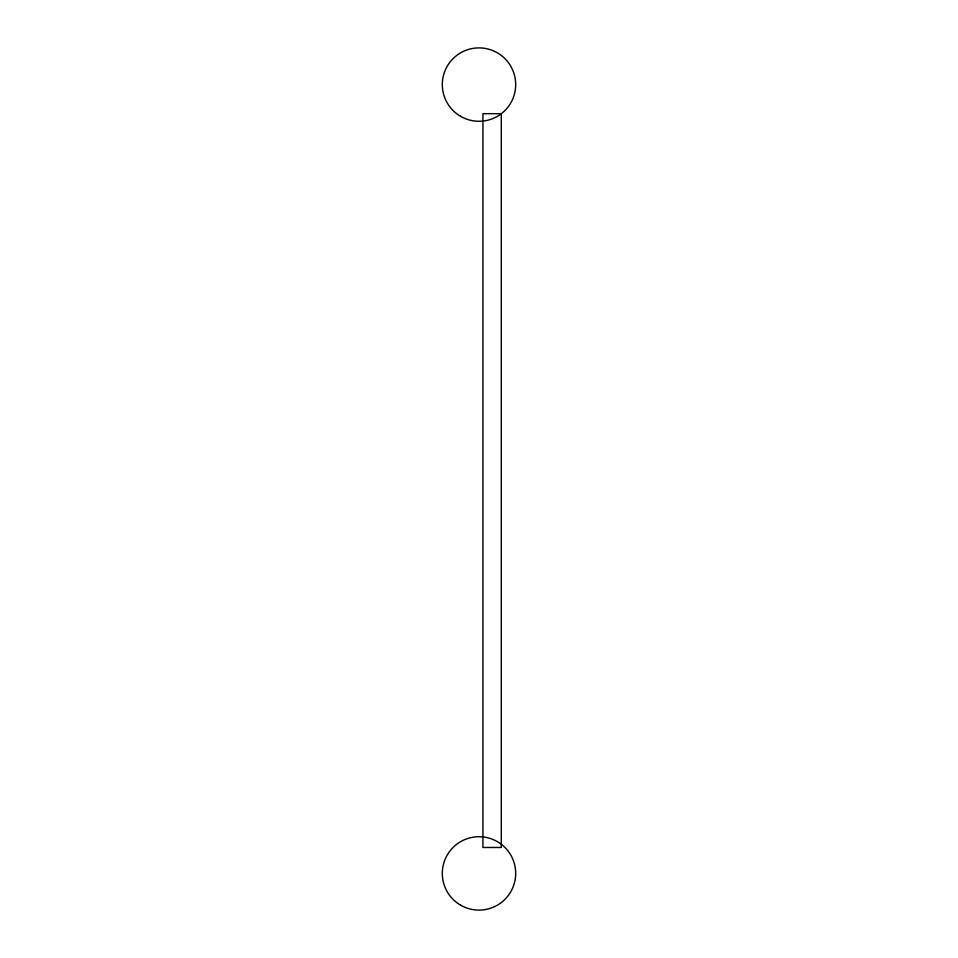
<?xml version="1.0" encoding="UTF-8"?>
<svg xmlns="http://www.w3.org/2000/svg" width="958" height="958" viewBox="0 0 958 958"><rect width="100%" height="100%" fill="white"/><g stroke="black" fill="none" stroke-linecap="round" stroke-linejoin="round"><path stroke-width="1.44" d="M501.274 113.679L482.928 113.679L482.928 847.471L501.274 847.471L501.274 113.679M460.654 116.361A36.691 36.691 0 0 0 515.691 84.591A36.691 36.691 0 0 0 460.654 52.81A36.691 36.691 0 0 0 460.654 116.361M460.654 905.19A36.691 36.691 0 0 0 515.691 873.409A36.691 36.691 0 0 0 460.654 841.639A36.691 36.691 0 0 0 460.654 905.19"/></g></svg>
